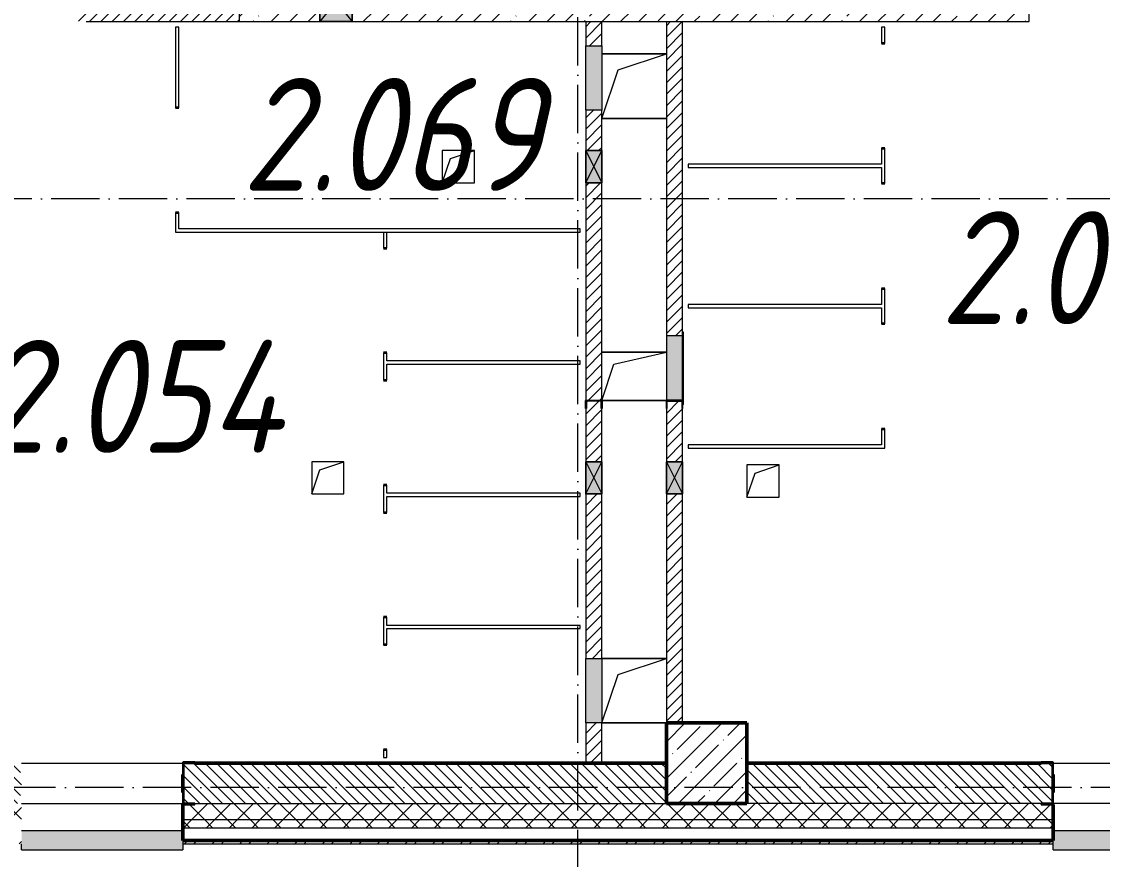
# Model space of a CAD drawing. Header units: millimetres. Extents: x -12989 to 629078, y -109036 to 555275.
# Drawn here: x 522968 to 529673, y 88519 to 93715 of the extents above; entities that cross this region are included whole.
import ezdxf

# ---------------------------------------------------------------- set-up
doc = ezdxf.new("R2010")
doc.units = ezdxf.units.MM
doc.linetypes.add('50_200_ШТРИХ_1Т_ш5_п1_п1_', pattern=[700, 500, -100, 0, -100])
for name, color, linetype, lineweight in [('A-DETL-GENF-OTLN', 7, 'Continuous', 9), ('A-DOOR-OPNG-MCUT', 7, 'Continuous', 35), ('A-FLOR-____-OTLN', 7, 'Continuous', 9), ('A-GENM-____-MCUT', 7, 'Continuous', 25), ('A-GENM-____-OTLN', 7, 'Continuous', 9), ('A-GENM-____-OTLN-1', 7, 'Continuous', 25), ('A-GLAZ-____-OTLN', 7, 'Continuous', 9), ('A-WALL-____-MCUT-1', 7, 'Continuous', 9), ('A-WALL-____-MCUT-2', 7, 'Continuous', 50), ('A-WALL-____-MCUT-3', 7, 'Continuous', 9), ('A-WALL-____-OTLN', 7, 'Continuous', 9), ('A-WALL-____-PATT-1', 7, 'Continuous', 9), ('A-WALL-FNSH-MCUT-1', 7, 'Continuous', 9), ('S-COLS-____-MCUT', 7, 'Continuous', 50), ('S-COLS-____-OTLN', 7, 'Continuous', 9), ('S-GRID-____-OTLN-1', 7, '50_200_ШТРИХ_1Т_ш5_п1_п1_', 9), ('Марки помещений', 7, 'Continuous', 9)]:
    doc.layers.add(name, color=color, linetype=linetype, lineweight=lineweight)
doc.layers.add('A-DOOR-____-OTLN-1', color=7, linetype='Continuous', lineweight=9, true_color=0xffffff)
doc.layers.add('A-GLAZ-____-OTLN-1', color=7, linetype='Continuous', lineweight=9, true_color=0xc0c0c0)
doc.styles.add('ISOCPEUR_I_3', font='isocpeui.ttf', dxfattribs={"width": 0.85, "height": 2.2})
pattern_1 = [(135, (516567.8, 90784.41), (-35.35534, -35.35534), [])]
pattern_2 = [(45, (516567.8, 90784.41), (-70.71068, 70.71068), []), (135, (516567.8, 90784.41), (-70.71068, -70.71068), [])]
pattern_3 = [(45, (516567.8, 90784.41), (-35.35534, 35.35534), [])]

# ---------------------------------------------------------------- blocks, each defined once
blk = doc.blocks.new('BSC_Колонна _Прямоугольная - 500х500-V64-АР1_План отверстий 2 этажа в осях 1-64_А-ГГ')
at = {"layer": 'S-COLS-____-OTLN'}
h = blk.add_hatch(dxfattribs=at)
h.set_pattern_fill('FP_93', color=256, style=0, pattern_type=2)
h.set_pattern_definition([(45, (-10650, 1668.96), (-114.0493, 114.0493), []), (45, (-10535.95, 1668.96), (-114.0493, 114.0493), [201.612, -40.322, 3.353, -36.97])])
h.paths.add_polyline_path([(-250, -250), (250, -250), (250, 250), (-250, 250)], flags=0)
at = {"layer": 'S-COLS-____-MCUT'}
for p, q in [((250, 250), (-250, 250)), ((-250, 250), (-250, -250)), ((250, -250), (250, 250)), ((-250, -250), (250, -250))]:
    blk.add_line(p, q, dxfattribs=at)
blk = doc.blocks.new('DOR_ДУ_распашная__1Ст_Прямоугольная_ШЕР - Вн_650х2100h_Кабинки С_у-17949503-АР1_План отверстий 2 этажа в осях 1-64_А-ГГ')
at = {"layer": 'A-DOOR-OPNG-MCUT'}
for p, q in [((-325, 10), (-325, -10)), ((325, -10), (325, 10))]:
    blk.add_line(p, q, dxfattribs=at)
blk = doc.blocks.new('DOR_ДУ_распашная__1Ст_Прямоугольная_ШЕР - Вн_650х2100h_Кабинки С_у-19996353-АР1_План отверстий 2 этажа в осях 1-64_А-ГГ')
at = {"layer": 'A-DOOR-OPNG-MCUT'}
for p, q in [((-325, 10), (-325, -10)), ((325, -10), (325, 10))]:
    blk.add_line(p, q, dxfattribs=at)
blk = doc.blocks.new('DOR_ДУ_распашная__1Ст_Прямоугольная_ШЕР - Вн_650х2100h_Кабинки С_у-17949507-АР1_План отверстий 2 этажа в осях 1-64_А-ГГ')
at = {"layer": 'A-DOOR-OPNG-MCUT'}
for p, q in [((-325, -10), (-325, 10)), ((325, 10), (325, -10))]:
    blk.add_line(p, q, dxfattribs=at)
blk = doc.blocks.new('Фахверк_СКБ_Уголок - 250_2700-27497298-АР1_План отверстий 2 этажа в осях 1-64_А-ГГ')
at = {"layer": 'A-GENM-____-MCUT'}
for p, q in [((200, 181), (125, 181)), ((125, 181), (125, 106)), ((131, 106), (131, 175)), ((131, 175), (200, 175)), ((200, 175), (200, 181)), ((125, 106), (131, 106)), ((131, -6), (125, -6)), ((125, -6), (125, -81)), ((131, -75), (131, -6)), ((125, -81), (200, -81)), ((200, -75), (131, -75)), ((200, -81), (200, -75))]:
    blk.add_line(p, q, dxfattribs=at)
blk = doc.blocks.new('154_Фахверк_СКБ_Швеллер - Тип_100_3960-28331862-АР1_План отверстий 2 этажа в осях 1-64_А-ГГ')
at = {"layer": 'A-GENM-____-MCUT'}
for p, q in [((175, 50), (125, 50)), ((125, 50), (125, -50)), ((128, 47), (175, 47)), ((128, -47), (128, 47)), ((175, 47), (175, 50)), ((125, -50), (175, -50)), ((175, -47), (128, -47)), ((175, -50), (175, -47))]:
    blk.add_line(p, q, dxfattribs=at)
blk = doc.blocks.new('154_Фахверк_СКБ_Швеллер - Тип_100_3960-28333271-АР1_План отверстий 2 этажа в осях 1-64_А-ГГ')
at = {"layer": 'A-GENM-____-MCUT'}
for p, q in [((125, 50), (175, 50)), ((125, -50), (125, 50)), ((128, 47), (128, -47)), ((175, 47), (128, 47)), ((175, 50), (175, 47)), ((175, -50), (125, -50)), ((128, -47), (175, -47)), ((175, -47), (175, -50))]:
    blk.add_line(p, q, dxfattribs=at)
blk = doc.blocks.new('AR_Отверстие Ниша - Лючок-32405868-АР1_План отверстий 2 этажа в осях 1-64_А-ГГ')
at = {"layer": 'A-GLAZ-____-OTLN'}
blk.add_hatch(color=256, dxfattribs=at).paths.add_polyline_path([(-200, -50), (200, -50), (200, 50), (-200, 50), (-200, -47)], flags=0)
for p, q in [((200, 50), (-200, 50)), ((200, -50), (200, 50)), ((-200, -50), (200, -50))]:
    blk.add_line(p, q, dxfattribs=at)
blk = doc.blocks.new('Л_Общий_Лючок - Лючок-29677405-АР1_План отверстий 2 этажа в осях 1-64_А-ГГ')
at = {"layer": 'A-GLAZ-____-OTLN-1'}
blk.add_hatch(color=256, dxfattribs=at).paths.add_polyline_path([(400, 0), (424, 0), (424, 6), (-24, 6), (-24, 0), (0, 0)], flags=0)
at = {"layer": 'A-GLAZ-____-OTLN'}
for p, q in [((424, 6), (-24, 6)), ((-24, 6), (-24, 0)), ((424, 6), (424, 0))]:
    blk.add_line(p, q, dxfattribs=at)
blk = doc.blocks.new('AR_Отверстие Ниша - Лючок-32405936-АР1_План отверстий 2 этажа в осях 1-64_А-ГГ')
at = {"layer": 'A-GLAZ-____-OTLN'}
blk.add_hatch(color=256, dxfattribs=at).paths.add_polyline_path([(-200, -50), (200, -50), (200, 50), (-200, 50)], flags=0)
for p, q in [((-200, 50), (200, 50)), ((-200, -50), (-200, 50)), ((200, 50), (200, -50)), ((200, -50), (-200, -50))]:
    blk.add_line(p, q, dxfattribs=at)
blk = doc.blocks.new('AR_Отверстие Ниша - Лючок-32405898-АР1_План отверстий 2 этажа в осях 1-64_А-ГГ')
at = {"layer": 'A-GLAZ-____-OTLN'}
blk.add_hatch(color=256, dxfattribs=at).paths.add_polyline_path([(-200, -50), (200, -50), (200, 50), (-200, 50)], flags=0)
for p, q in [((-200, 50), (200, 50)), ((-200, -50), (-200, 50)), ((200, 50), (200, -50)), ((200, -50), (-200, -50))]:
    blk.add_line(p, q, dxfattribs=at)
blk = doc.blocks.new('AR_Отверстие прямоугольное _в стене_ - AR_Отверстие прямоугольное _в стене__ВК-32402728-АР1_План отверстий 2 этажа в осях 1-64_А-ГГ')
at = {"layer": 'A-GLAZ-____-OTLN'}
blk.add_hatch(color=256, dxfattribs=at).paths.add_polyline_path([(-100, -50), (100, -50), (100, 50), (-100, 50)], flags=0)
at = {"layer": 'A-DETL-GENF-OTLN'}
for p, q in [((-100, -50), (-100, 50)), ((-100, 50), (100, 50)), ((100, 50), (-100, -50)), ((-100, 50), (100, -50)), ((100, 50), (-100, 50)), ((-100, 50), (-100, -50)), ((100, 50), (100, -50)), ((100, -50), (100, 50)), ((100, -50), (-100, -50)), ((-100, -50), (100, -50))]:
    blk.add_line(p, q, dxfattribs=at)
blk = doc.blocks.new('AR_Отверстие прямоугольное _в стене_ - AR_Отверстие прямоугольное _в стене__ВК-32402434-АР1_План отверстий 2 этажа в осях 1-64_А-ГГ')
at = {"layer": 'A-GLAZ-____-OTLN'}
blk.add_hatch(color=256, dxfattribs=at).paths.add_polyline_path([(-100, -50), (100, -50), (100, 50), (-100, 50)], flags=0)
at = {"layer": 'A-DETL-GENF-OTLN'}
for p, q in [((-100, -50), (-100, 50)), ((-100, 50), (100, 50)), ((100, 50), (-100, -50)), ((-100, 50), (100, -50)), ((100, 50), (-100, 50)), ((-100, 50), (-100, -50)), ((100, 50), (100, -50)), ((100, -50), (100, 50)), ((100, -50), (-100, -50)), ((-100, -50), (100, -50))]:
    blk.add_line(p, q, dxfattribs=at)
blk = doc.blocks.new('AR_Отверстие прямоугольное _в плите_ - AR_Отверстие прямоугольное _в плите_-30459207-АР1_План отверстий 2 этажа в осях 1-64_А-ГГ')
at = {"layer": 'A-GENM-____-OTLN'}
for p, q in [((100, 100), (-100, 100)), ((-100, 100), (-100, -100)), ((-50, 50), (100, 100)), ((100, -100), (100, 100)), ((-100, -100), (-50, 50)), ((-100, -100), (100, -100))]:
    blk.add_line(p, q, dxfattribs=at)
blk = doc.blocks.new('AR_Отверстие прямоугольное _в плите_ - AR_Отверстие прямоугольное _в плите_-30459211-АР1_План отверстий 2 этажа в осях 1-64_А-ГГ')
at = {"layer": 'A-GENM-____-OTLN'}
for p, q in [((200, 200), (-200, 200)), ((-100, 100), (200, 200)), ((-200, -200), (-100, 100)), ((-200, -200), (200, -200))]:
    blk.add_line(p, q, dxfattribs=at)
blk = doc.blocks.new('AR_Отверстие прямоугольное _в плите_ - AR_Отверстие прямоугольное _в плите_-30459214-АР1_План отверстий 2 этажа в осях 1-64_А-ГГ')
at = {"layer": 'A-GENM-____-OTLN'}
for p, q in [((200, 150), (-200, 150)), ((-125, 75), (200, 150)), ((-200, -150), (-125, 75)), ((-200, -150), (200, -150))]:
    blk.add_line(p, q, dxfattribs=at)
blk = doc.blocks.new('AR_Отверстие прямоугольное _в стене__БезПР - AR_Отверстие прямоугольное _в стене__БезПР-30229691-АР1_План отверстий 2 этажа в осях 1-64_А-ГГ')
at = {"layer": 'A-GLAZ-____-OTLN-1'}
blk.add_hatch(color=256, dxfattribs=at).paths.add_polyline_path([(100, -125), (100, 125), (-100, 125), (-100, -125)], flags=0)
at = {"layer": 'A-DETL-GENF-OTLN'}
for p, q in [((-100, -125), (-100, 125)), ((-100, 125), (100, 125)), ((100, 125), (-100, -125)), ((-100, 125), (100, -125)), ((100, 125), (-100, 125)), ((-100, 125), (-100, -125)), ((100, 125), (100, -125)), ((100, -125), (100, 125)), ((100, -125), (-100, -125)), ((-100, -125), (100, -125))]:
    blk.add_line(p, q, dxfattribs=at)
blk = doc.blocks.new('Отлив_СКБ - Отлив витража_120_НВФ-31885283-АР1_План отверстий 2 этажа в осях 1-64_А-ГГ')
at = {"layer": 'A-GLAZ-____-OTLN-1'}
for points in [[(0, -2), (1000, -2), (1000, 0), (0, 0)], [(0, -120), (1000, -120), (1000, -2), (0, -2), (0, -85.5)]]:
    blk.add_hatch(color=256, dxfattribs=at).paths.add_polyline_path(points, flags=0)
at = {"layer": 'A-GLAZ-____-OTLN'}
for p, q in [((0, 0), (1000, 0)), ((1000, -2), (0, -2)), ((0, -120), (0, -83)), ((0, -120), (1000, -120)), ((1000, -83), (1000, -120))]:
    blk.add_line(p, q, dxfattribs=at)
blk = doc.blocks.new('3эт')
at = {"layer": 'S-GRID-____-OTLN-1', "color": 251, "ltscale": 0.6, "true_color": 0x636466}
for p, q in [((293620.7, -91346.1), (293620.7, -36982.5)), ((387697.2, -85032.4), (279101.9, -85032.4)), ((387845.1, -88682.4), (279101.9, -88682.4))]:
    blk.add_line(p, q, dxfattribs=at)

msp = doc.modelspace()

# ---------------------------------------------------------------- hatches: boundary and pattern name
at = {"layer": 'A-WALL-____-PATT-1'}
h = msp.add_hatch(dxfattribs=at)
h.set_pattern_fill('FP_25', color=256, style=0, pattern_type=2)
h.set_pattern_definition([(45, (516567.8, 90784.41), (-114.0493, 114.0493), []), (45, (516681.85, 90784.41), (-114.0493, 114.0493), [201.612, -40.322, 3.353, -36.97])])
h.paths.add_polyline_path([(529217.7976, 93715.4504), (529217.7976, 93965.4504), (525017.7976, 93965.4504), (525017.7976, 93715.4504), (528926.358, 93715.4504)], flags=0)
h.paths.add_polyline_path([(524817.7976, 93715.4504), (524817.7976, 93965.4504), (524317.7976, 93965.4504), (524317.7976, 93715.4504)], flags=0)
h = msp.add_hatch(dxfattribs=at)
h.set_pattern_fill('FP_5', color=256, style=0, pattern_type=2)
h.set_pattern_definition(pattern_3)
h.paths.add_polyline_path([(524317.7976, 93715.4504), (524317.7976, 93815.4504), (523367.7976, 93815.4504), (523367.7976, 93812.4504), (523320.7976, 93812.4504), (523320.7976, 93718.4504), (523367.7976, 93718.4504), (523367.7976, 93715.4504), (523623.9652, 93715.4504)], flags=0)
h = msp.add_hatch(dxfattribs=at)
h.set_pattern_fill('FP_5', color=256, style=0, pattern_type=2)
h.set_pattern_definition(pattern_3)
h.paths.add_polyline_path([(526567.7976, 89115.4504), (526567.7976, 89365.4504), (526467.7976, 89365.4504), (526467.7976, 89115.4504)], flags=0)
h.paths.add_polyline_path([(526467.7976, 89765.4504), (526567.7976, 89765.4504), (526567.7976, 90785.4504), (526467.7976, 90785.4504), (526467.7976, 89800.329)], flags=0)
h.paths.add_polyline_path([(526467.7976, 90985.4504), (526567.7976, 90985.4504), (526567.7976, 91315.4504), (526564.7976, 91315.4504), (526564.7976, 91362.4504), (526470.7976, 91362.4504), (526470.7976, 91315.4504), (526467.7976, 91315.4504)], flags=0)
h.paths.add_polyline_path([(526564.7976, 91365.4504), (526567.7976, 91365.4504), (526567.7976, 92715.4504), (526467.7976, 92715.4504), (526467.7976, 91365.4504), (526470.9891, 91365.4504)], flags=0)
h.paths.add_polyline_path([(526567.7976, 92915.4504), (526567.7976, 93165.4504), (526467.7976, 93165.4504), (526467.7976, 92915.4504)], flags=0)
h.paths.add_polyline_path([(526467.7976, 93565.4504), (526567.7976, 93565.4504), (526567.7976, 93715.4504), (526467.7976, 93715.4504)], flags=0)
h = msp.add_hatch(dxfattribs=at)
h.set_pattern_fill('FP_5', color=256, style=0, pattern_type=2)
h.set_pattern_definition(pattern_3)
h.paths.add_polyline_path([(526967.7976, 89365.4504), (527067.7976, 89365.4504), (527067.7976, 90785.4504), (526967.7976, 90785.4504), (526967.7976, 89800.329)], flags=0)
h.paths.add_polyline_path([(527067.7976, 90985.4504), (527067.7976, 91315.4504), (527064.7976, 91315.4504), (527064.7976, 91362.4504), (526970.7976, 91362.4504), (526970.7976, 91315.4504), (526967.7976, 91315.4504), (526967.7976, 90985.4504), (527064.7976, 90985.4504)], flags=0)
h.paths.add_polyline_path([(527067.7976, 91765.4504), (527067.7976, 93715.4504), (526967.7976, 93715.4504), (526967.7976, 91765.4504)], flags=0)
h = msp.add_hatch(dxfattribs=at)
h.set_pattern_fill('FP_6', color=256, style=0, pattern_type=2)
h.set_pattern_definition(pattern_1)
h.paths.add_polyline_path([(526967.7976, 88865.4504), (526967.7976, 89115.4504), (523973.7976, 89115.4504), (523973.7976, 89046.4504), (523967.7976, 89046.4504), (523967.7976, 88934.4504), (523973.7976, 88934.4504), (523973.7976, 88865.4504), (525391.4295, 88865.4504)], flags=0)
h.paths.add_polyline_path([(522892.7976, 88865.4504), (522961.7976, 88865.4504), (522961.7976, 88934.4504), (522967.7976, 88934.4504), (522967.7976, 89046.4504), (522961.7976, 89046.4504), (522961.7976, 89115.4504), (522367.7976, 89115.4504), (522367.7976, 88865.4504)], flags=0)
h = msp.add_hatch(dxfattribs=at)
h.set_pattern_fill('FP_6', color=256, style=0, pattern_type=2)
h.set_pattern_definition(pattern_1)
h.paths.add_polyline_path([(529292.7976, 88865.4504), (529361.7976, 88866.2399), (529361.7976, 88934.4504), (529367.7976, 88934.4504), (529367.7976, 89046.4504), (529361.7976, 89046.4504), (529361.7976, 89115.4504), (527467.7976, 89115.4504), (527467.7976, 88865.4504), (528926.358, 88865.4504)], flags=0)
h.paths.add_polyline_path([(530442.7976, 88865.4504), (530967.7976, 88865.4504), (530967.7976, 89115.4504), (530373.7976, 89115.4504), (530373.7976, 89046.4504), (530367.7976, 89046.4504), (530367.7976, 88934.4504), (530373.7976, 88934.4504), (530373.7976, 88865.4504)], flags=0)
h = msp.add_hatch(dxfattribs=at)
h.set_pattern_fill('FP_1', color=256, style=0, pattern_type=2)
h.set_pattern_definition(pattern_2)
h.paths.add_polyline_path([(617817.7976, 88765.4504), (617817.7976, 88865.4504), (608792.7976, 88865.4504), (608792.7976, 88859.4504), (608717.7976, 88859.4504), (608717.7976, 88765.4504), (617317.7976, 88765.4504)], flags=0)
h.paths.add_polyline_path([(606917.7976, 88765.4504), (606917.7976, 88859.4504), (606842.7976, 88859.4504), (606842.7976, 88865.4504), (598967.7976, 88865.4504), (598967.7976, 88765.4504), (606694.7867, 88765.4504)], flags=0)
h.paths.add_polyline_path([(597467.7976, 88765.4504), (597967.7976, 88765.4504), (597967.7976, 88865.4504), (596842.7976, 88865.4504), (596842.7976, 88859.4504), (596767.7976, 88859.4504), (596767.7976, 88765.4504), (596842.7976, 88765.4504)], flags=0)
h.paths.add_polyline_path([(587567.7976, 88765.4504), (588967.7976, 88765.4504), (588967.7976, 88865.4504), (587642.7976, 88865.4504), (587642.7976, 88859.4504), (587567.7976, 88859.4504)], flags=0)
h.paths.add_polyline_path([(585417.7976, 88765.4504), (585767.7976, 88765.4504), (585767.7976, 88859.4504), (585692.7976, 88859.4504), (585692.7976, 88865.4504), (584642.7976, 88865.4504), (584642.7976, 88859.4504), (584567.7976, 88859.4504), (584567.7976, 88765.4504), (584917.7976, 88765.4504)], flags=0)
h.paths.add_polyline_path([(582767.4945, 88765.4504), (582767.4945, 88859.4504), (582692.7976, 88859.4504), (582692.7976, 88865.4504), (581642.7976, 88865.4504), (581642.7976, 88859.4504), (581567.7976, 88859.4504), (581567.7976, 88765.4504), (581950.2867, 88765.4504)], flags=0)
h.paths.add_polyline_path([(579767.7976, 88765.4504), (579767.7976, 88859.4504), (579692.7976, 88859.4504), (579692.7976, 88865.4504), (578642.7976, 88865.4504), (578642.7976, 88859.4504), (578567.7976, 88859.4504), (578567.7976, 88765.4504), (579299.0902, 88765.4504)], flags=0)
h.paths.add_polyline_path([(575917.7976, 88765.4504), (576767.7976, 88765.4504), (576767.7976, 88859.4504), (576692.7976, 88859.4504), (576692.7976, 88865.4504), (575642.7976, 88865.4504), (575642.7976, 88859.4504), (575567.7976, 88859.4504), (575567.7872, 88765.4504), (575764.1617, 88765.4504)], flags=0)
h.paths.add_polyline_path([(570461.7688, 88765.4504), (570767.7872, 88765.4504), (570767.7872, 88859.4504), (570692.7976, 88859.4504), (570692.7976, 88865.4504), (569642.7976, 88865.4504), (569642.7976, 88859.4504), (569567.7976, 88859.4504), (569567.7924, 88765.4504), (570417.7976, 88765.4504)], flags=0)
h.paths.add_polyline_path([(566567.7976, 88765.4504), (567767.7924, 88765.4504), (567767.7924, 88859.4504), (567692.7976, 88859.4504), (567692.7976, 88865.4504), (566642.7976, 88865.4504), (566642.7976, 88859.4504), (566567.7976, 88859.4504)], flags=0)
h.paths.add_polyline_path([(564275.6438, 88765.4504), (564767.7976, 88765.4504), (564767.7976, 88859.4504), (564692.7976, 88859.4504), (564692.7976, 88865.4504), (563642.7976, 88865.4504), (563642.7976, 88859.4504), (563567.7976, 88859.4504), (563567.7976, 88765.4504), (563642.7976, 88765.4504)], flags=0)
h.paths.add_polyline_path([(561624.4474, 88765.4504), (561767.7976, 88765.4504), (561767.7976, 88859.4504), (561692.7976, 88859.4504), (561692.7976, 88865.4504), (560642.7976, 88865.4504), (560642.7976, 88859.4504), (560567.7976, 88859.4504), (560567.7976, 88765.4504), (561417.7976, 88765.4504)], flags=0)
h.paths.add_polyline_path([(558767.7976, 88765.4504), (558767.7976, 88859.4504), (558692.7976, 88859.4504), (558692.7976, 88865.4504), (557642.7976, 88865.4504), (557642.7976, 88859.4504), (557567.7976, 88859.4504), (557567.7976, 88765.4504), (558692.7976, 88765.4504)], flags=0)
h.paths.add_polyline_path([(555767.7976, 88765.4504), (555767.7976, 88859.4504), (555692.7976, 88860.0933), (555692.7976, 88865.4504), (554367.7976, 88865.4504), (554367.7976, 88765.4504), (555761.7976, 88765.4504)], flags=0)
h.paths.add_polyline_path([(551367.7976, 88765.4504), (552567.7976, 88765.4504), (552567.7976, 88859.4504), (552492.7976, 88859.4504), (552492.7976, 88865.4504), (551367.7976, 88865.4504)], flags=0)
h.paths.add_polyline_path([(549561.7976, 88765.4504), (549567.7976, 88765.4504), (549567.7976, 88859.4504), (549492.7976, 88859.4504), (549492.7976, 88865.4504), (548442.7976, 88865.4504), (548442.7976, 88859.4504), (548367.7976, 88859.4504), (548368.4652, 88765.4504), (549492.7976, 88765.4504)], flags=0)
h.paths.add_polyline_path([(546492.7976, 88765.4504), (546567.7976, 88765.4504), (546567.7976, 88859.4504), (546492.7976, 88859.4504), (546492.7976, 88865.4504), (545367.7976, 88865.4504), (545367.7976, 88765.4504), (545867.7976, 88765.4504)], flags=0)
h.paths.add_polyline_path([(542867.7976, 88765.4504), (543567.7976, 88765.4504), (543567.7976, 88859.4504), (543492.7976, 88859.4504), (543492.7976, 88865.4504), (542367.7976, 88865.4504), (542367.7976, 88765.4504)], flags=0)
h.paths.add_polyline_path([(540567.7976, 88765.4504), (540567.7976, 88859.4504), (540492.7976, 88859.4504), (540492.7976, 88865.4504), (539442.7976, 88865.4504), (539442.7976, 88859.4504), (539367.7976, 88859.4504), (539367.7976, 88765.4504), (539531.1438, 88765.4504)], flags=0)
h.paths.add_polyline_path([(537492.7976, 88765.4504), (537567.7976, 88765.4504), (537567.7976, 88859.4504), (537492.7976, 88859.4504), (537492.7976, 88865.4504), (536367.7976, 88865.4504), (536367.7976, 88765.4504), (536879.9473, 88765.4504)], flags=0)
h.paths.add_polyline_path([(533367.7976, 88765.4504), (534567.7976, 88765.4504), (534567.7976, 88859.4504), (534492.7976, 88859.4504), (534492.7976, 88865.4504), (533367.7976, 88865.4504)], flags=0)
h.paths.add_polyline_path([(531567.7976, 88765.4504), (531567.7976, 88859.4504), (531492.7976, 88859.4504), (531492.7976, 88865.4504), (530442.7976, 88865.4504), (530442.7976, 88859.4504), (530367.7976, 88859.4504), (530367.7976, 88765.4504), (531467.7976, 88765.4504)], flags=0)
h.paths.add_polyline_path([(529367.7976, 88765.4504), (529367.7976, 88859.4504), (529292.7976, 88859.4504), (529292.7976, 88865.4504), (524042.7976, 88865.4504), (524042.7976, 88859.4504), (523967.7976, 88859.4504), (523967.7976, 88765.4504), (528926.358, 88765.4504)], flags=0)
h.paths.add_polyline_path([(521867.7976, 88765.4504), (522967.7976, 88765.4504), (522967.7976, 88859.4504), (522892.7976, 88859.4504), (522892.7976, 88865.4504), (514117.7976, 88865.4504), (514117.7976, 88765.4504), (521856.5009, 88765.4504)], flags=0)
h = msp.add_hatch(dxfattribs=at)
h.set_pattern_fill('FP_1', color=256, style=0, pattern_type=2)
h.set_pattern_definition(pattern_2)
h.paths.add_polyline_path([(617817.7976, 88715.4504), (617917.7976, 88715.4504), (617917.7976, 88765.4504), (608717.7976, 88765.4504), (608717.7976, 88715.4504), (617299.5724, 88715.4504)], flags=0)
h.paths.add_polyline_path([(605811.0546, 88715.4504), (606917.7976, 88715.4504), (606917.7976, 88765.4504), (598967.7976, 88765.4504), (598967.7976, 88715.4504), (604927.3224, 88715.4504)], flags=0)
h.paths.add_polyline_path([(596767.7976, 88715.4504), (597967.7976, 88715.4504), (597967.7976, 88765.4504), (596767.7976, 88765.4504)], flags=0)
h.paths.add_polyline_path([(588967.7976, 88715.4504), (588967.7976, 88765.4504), (587567.7976, 88765.4504), (587567.7976, 88715.4504), (588136.4117, 88715.4504)], flags=0)
h.paths.add_polyline_path([(585767.7976, 88715.4504), (585767.7976, 88765.4504), (584567.7976, 88765.4504), (584567.7976, 88715.4504), (585485.2152, 88715.4504)], flags=0)
h.paths.add_polyline_path([(581950.2867, 88715.4504), (582767.4945, 88715.4504), (582767.4945, 88765.4504), (581567.7976, 88765.4504), (581567.7976, 88715.4504)], flags=0)
h.paths.add_polyline_path([(579767.7976, 88715.4504), (579767.7976, 88765.4504), (578567.7976, 88765.4504), (578567.7976, 88715.4504), (579299.0902, 88715.4504)], flags=0)
h.paths.add_polyline_path([(576647.8938, 88715.4504), (576767.7976, 88715.4504), (576767.7976, 88765.4504), (575567.7872, 88765.4504), (575567.7872, 88715.4504), (575764.1617, 88715.4504)], flags=0)
h.paths.add_polyline_path([(570767.7872, 88715.4504), (570767.7872, 88765.4504), (569567.7924, 88765.4504), (569567.7924, 88715.4504), (570461.7688, 88715.4504)], flags=0)
h.paths.add_polyline_path([(567767.7924, 88715.4504), (567767.7924, 88765.4504), (566567.7976, 88765.4504), (566567.7976, 88715.4504), (566926.8402, 88715.4504)], flags=0)
h.paths.add_polyline_path([(563567.7976, 88715.4504), (564767.7976, 88715.4504), (564767.7976, 88765.4504), (563567.7976, 88765.4504)], flags=0)
h.paths.add_polyline_path([(561624.4474, 88715.4504), (561767.7976, 88715.4504), (561767.7976, 88765.4504), (560567.7976, 88765.4504), (560567.7976, 88715.4504), (560740.7152, 88715.4504)], flags=0)
h.paths.add_polyline_path([(558767.7976, 88715.4504), (558767.7976, 88765.4504), (557567.7976, 88765.4504), (557567.7976, 88715.4504), (558089.5188, 88715.4504)], flags=0)
h.paths.add_polyline_path([(555438.3224, 88715.4504), (555767.7976, 88715.4504), (555767.7976, 88765.4504), (554367.7976, 88765.4504), (554367.7976, 88715.4504), (554554.5902, 88715.4504)], flags=0)
h.paths.add_polyline_path([(552567.7976, 88715.4504), (552567.7976, 88765.4504), (551367.7976, 88765.4504), (551367.7976, 88715.4504), (551903.3938, 88715.4504)], flags=0)
h.paths.add_polyline_path([(549567.7976, 88715.4504), (549567.7976, 88765.4504), (548367.7976, 88765.4504), (548368.4652, 88715.4504)], flags=0)
h.paths.add_polyline_path([(546567.7976, 88715.4504), (546567.7976, 88765.4504), (545367.7976, 88765.4504), (545367.7976, 88715.4504)], flags=0)
h.paths.add_polyline_path([(542367.7976, 88715.4504), (543567.7976, 88715.4504), (543567.7976, 88765.4504), (542367.7976, 88765.4504)], flags=0)
h.paths.add_polyline_path([(540567.7976, 88715.4504), (540567.7976, 88765.4504), (539367.7976, 88765.4504), (539367.7976, 88715.4504), (539531.1438, 88715.4504)], flags=0)
h.paths.add_polyline_path([(537567.7976, 88715.4504), (537567.7976, 88765.4504), (536367.7976, 88765.4504), (536367.7976, 88715.4504), (536879.9473, 88715.4504)], flags=0)
h.paths.add_polyline_path([(534567.7976, 88715.4504), (534567.7976, 88765.4504), (533367.7976, 88765.4504), (533367.7976, 88715.4504), (534228.7509, 88715.4504)], flags=0)
h.paths.add_polyline_path([(531567.7976, 88715.4504), (531567.7976, 88765.4504), (530367.7976, 88765.4504), (530367.7976, 88715.4504), (530693.8223, 88715.4504)], flags=0)
h.paths.add_polyline_path([(529367.7976, 88715.4504), (529367.7976, 88765.4504), (523967.7976, 88765.4504), (523967.7976, 88715.4504), (528926.358, 88715.4504)], flags=0)
h.paths.add_polyline_path([(522967.7976, 88715.4504), (522967.7976, 88765.4504), (514017.7976, 88765.4504), (514017.7976, 88715.4504), (521856.5009, 88715.4504)], flags=0)
h = msp.add_hatch(dxfattribs=at)
h.set_pattern_fill('FP_3', color=256, style=0, pattern_type=2)
h.set_pattern_definition([(45, (516567.8, 90784.41), (-85.5366, 85.5366), []), (45, (516624.82, 90784.41), (-85.5366, 85.5366), [])])
h.paths.add_polyline_path([(554368.7976, 88615.4504), (554882.7976, 88615.4504), (554882.7976, 88635.4504), (554368.7976, 88635.4504)], flags=0)
h.paths.add_polyline_path([(551903.3938, 88615.4504), (552567.7976, 88615.4504), (552567.7976, 88635.4504), (551367.7976, 88635.4504), (551367.7976, 88615.4504)], flags=0)
h.paths.add_polyline_path([(549567.7976, 88615.4504), (549567.7976, 88635.4504), (548368.7976, 88635.4504), (548368.7976, 88615.4504)], flags=0)
h.paths.add_polyline_path([(546567.7976, 88615.4504), (546567.7976, 88635.4504), (545367.7976, 88635.4504), (545367.7976, 88615.4504)], flags=0)
h.paths.add_polyline_path([(543066.0723, 88615.4504), (543567.7976, 88615.4504), (543567.7976, 88635.4504), (542368.7976, 88635.4504), (542368.7976, 88615.4504)], flags=0)
h.paths.add_polyline_path([(540567.7976, 88615.4504), (540567.7976, 88635.4504), (539367.7976, 88635.4504), (539367.7976, 88615.4504), (539531.1438, 88615.4504)], flags=0)
h.paths.add_polyline_path([(536879.9473, 88615.4504), (537567.7976, 88615.4504), (537567.7976, 88635.4504), (536367.7976, 88635.4504), (536367.7976, 88615.4504)], flags=0)
h.paths.add_polyline_path([(534228.7509, 88615.4504), (534567.7976, 88615.4504), (534567.7976, 88635.4504), (533367.7976, 88635.4504), (533367.7976, 88615.4504)], flags=0)
h.paths.add_polyline_path([(530693.8223, 88615.4504), (531567.7976, 88615.4504), (531567.7976, 88635.4504), (530367.7976, 88635.4504), (530367.7976, 88615.4504)], flags=0)
h.paths.add_polyline_path([(528926.358, 88615.4504), (529367.7976, 88615.4504), (529367.7976, 88635.4504), (523967.7976, 88635.4504), (523967.7976, 88615.4504), (527158.8938, 88615.4504)], flags=0)
h.paths.add_polyline_path([(521856.5009, 88615.4504), (522967.7976, 88615.4504), (522967.7976, 88635.4504), (513887.7976, 88635.4504), (513887.7976, 88615.4504), (520089.0366, 88615.4504)], flags=0)

# ---------------------------------------------------------------- linework, layer by layer
at = {"layer": 'A-FLOR-____-OTLN'}
for p, q in [((526567.7976, 93515.4504), (526967.7976, 93515.4504)), ((526967.7976, 93115.4504), (526567.7976, 93115.4504)), ((526567.7976, 91665.4504), (526967.7976, 91665.4504)), ((526967.7976, 91365.4504), (526567.7976, 91365.4504)), ((526567.7976, 89765.4504), (526967.7976, 89765.4504)), ((526967.7976, 89365.4504), (526567.7976, 89365.4504))]:
    msp.add_line(p, q, dxfattribs=at)
at = {"layer": 'A-WALL-____-MCUT-1'}
for p, q in [((524317.7976, 93965.4504), (524317.7976, 93715.4504)), ((529217.7976, 93715.4504), (529217.7976, 93965.4504)), ((524317.7976, 93715.4504), (524817.7976, 93715.4504)), ((525017.7976, 93715.4504), (529217.7976, 93715.4504))]:
    msp.add_line(p, q, dxfattribs=at)
at = {"layer": 'A-WALL-____-MCUT-2'}
for p, q in [((526967.7976, 89115.4504), (524042.7976, 89115.4504)), ((529292.7976, 89115.4504), (527467.7976, 89115.4504)), ((523967.7976, 89046.4504), (523967.7976, 88934.4504)), ((529367.7976, 88934.4504), (529367.7976, 89046.4504)), ((523967.7976, 88859.4504), (523967.7976, 88635.4504)), ((529367.7976, 88635.4504), (529367.7976, 88859.4504)), ((523967.7976, 88635.4504), (529367.7976, 88635.4504))]:
    msp.add_line(p, q, dxfattribs=at)
at = {"layer": 'A-WALL-____-MCUT-3'}
for p, q in [((524042.7976, 88865.4504), (526967.7976, 88865.4504)), ((529292.7976, 88865.4504), (527467.7976, 88865.4504)), ((523967.7976, 88765.4504), (529367.7976, 88765.4504)), ((523967.7976, 88715.4504), (529367.7976, 88715.4504))]:
    msp.add_line(p, q, dxfattribs=at)
at = {"layer": 'A-WALL-____-OTLN'}
for p, q in [((522967.7976, 89115.4504), (523967.7976, 89115.4504)), ((529367.7976, 89115.4504), (530367.7976, 89115.4504)), ((522967.7976, 88865.4504), (523967.7976, 88865.4504)), ((530367.7976, 88865.4504), (529367.7976, 88865.4504))]:
    msp.add_line(p, q, dxfattribs=at)
at = {"layer": 'A-WALL-FNSH-MCUT-1'}
for p, q in [((523367.7976, 93715.4504), (524317.7976, 93715.4504)), ((523942.7976, 93680.4504), (523922.7976, 93680.4504)), ((523922.7976, 93680.4504), (523922.7976, 93180.4504)), ((523942.7976, 93180.4504), (523942.7976, 93680.4504)), ((526467.7976, 93715.4504), (526467.7976, 93565.4504)), ((526567.7976, 93565.4504), (526567.7976, 93715.4504)), ((526967.7976, 93715.4504), (526967.7976, 91765.4504)), ((527067.7976, 91765.4504), (527067.7976, 93715.4504)), ((528322.7976, 93680.4504), (528302.7976, 93680.4504)), ((528302.7976, 93680.4504), (528302.7976, 93580.4504)), ((528322.7976, 93580.4504), (528322.7976, 93680.4504)), ((526467.7976, 93165.4504), (526467.7976, 92915.4504)), ((526567.7976, 92915.4504), (526567.7976, 93165.4504)), ((528302.7976, 92930.4504), (528302.7976, 92830.4504)), ((528322.7976, 92710.4504), (528322.7976, 92930.4504)), ((528302.7976, 92830.4504), (527102.7976, 92830.4504)), ((527102.7976, 92830.4504), (527102.7976, 92810.4504)), ((527102.7976, 92810.4504), (528302.7976, 92810.4504)), ((528302.7976, 92810.4504), (528302.7976, 92710.4504)), ((526467.7976, 92715.4504), (526467.7976, 91365.4504)), ((526567.7976, 91365.4504), (526567.7976, 92715.4504)), ((523922.7976, 92530.4504), (523922.7976, 92410.4504)), ((523942.7976, 92430.4504), (523942.7976, 92530.4504)), ((523922.7976, 92410.4504), (526432.7976, 92410.4504)), ((526432.7976, 92430.4504), (523942.7976, 92430.4504)), ((525212.7976, 92410.4504), (525212.7976, 92310.4504)), ((525232.7976, 92310.4504), (525232.7976, 92410.4504)), ((526432.7976, 92410.4504), (526432.7976, 92430.4504)), ((528302.7976, 92060.4504), (528302.7976, 91960.4504)), ((528322.7976, 91840.4504), (528322.7976, 92060.4504)), ((528302.7976, 91960.4504), (527102.7976, 91960.4504)), ((527102.7976, 91960.4504), (527102.7976, 91940.4504)), ((527102.7976, 91940.4504), (528302.7976, 91940.4504)), ((528302.7976, 91940.4504), (528302.7976, 91840.4504)), ((525212.7976, 91660.4504), (525212.7976, 91490.4504)), ((525232.7976, 91610.4504), (525232.7976, 91660.4504)), ((526432.7976, 91610.4504), (525232.7976, 91610.4504)), ((525232.7976, 91490.4504), (525232.7976, 91590.4504)), ((525232.7976, 91590.4504), (526432.7976, 91590.4504)), ((526432.7976, 91590.4504), (526432.7976, 91610.4504)), ((526467.7976, 91315.4504), (526467.7976, 90985.4504)), ((526567.7976, 90985.4504), (526567.7976, 91315.4504)), ((526967.7976, 91315.4504), (526967.7976, 90985.4504)), ((527067.7976, 90985.4504), (527067.7976, 91315.4504)), ((528302.7976, 91190.4504), (528302.7976, 91090.4504)), ((528322.7976, 91070.4504), (528322.7976, 91190.4504)), ((528302.7976, 91090.4504), (527102.7976, 91090.4504)), ((527102.7976, 91090.4504), (527102.7976, 91070.4504)), ((527102.7976, 91070.4504), (528322.7976, 91070.4504)), ((525212.7976, 90840.4504), (525212.7976, 90670.4504)), ((525232.7976, 90790.4504), (525232.7976, 90840.4504)), ((526432.7976, 90790.4504), (525232.7976, 90790.4504)), ((526432.7976, 90770.4504), (526432.7976, 90790.4504)), ((525232.7976, 90670.4504), (525232.7976, 90770.4504)), ((525232.7976, 90770.4504), (526432.7976, 90770.4504)), ((526467.7976, 90785.4504), (526467.7976, 89765.4504)), ((526567.7976, 89765.4504), (526567.7976, 90785.4504)), ((526967.7976, 90785.4504), (526967.7976, 89365.4504)), ((527067.7976, 89365.4504), (527067.7976, 90785.4504)), ((525212.7976, 90020.4504), (525212.7976, 89850.4504)), ((525232.7976, 89970.4504), (525232.7976, 90020.4504)), ((526432.7976, 89970.4504), (525232.7976, 89970.4504)), ((525232.7976, 89850.4504), (525232.7976, 89950.4504)), ((525232.7976, 89950.4504), (526432.7976, 89950.4504)), ((526432.7976, 89950.4504), (526432.7976, 89970.4504)), ((526467.7976, 89365.4504), (526467.7976, 89115.4504)), ((526567.7976, 89115.4504), (526567.7976, 89365.4504)), ((525212.7976, 89200.4504), (525212.7976, 89150.4504)), ((525232.7976, 89150.4504), (525232.7976, 89200.4504)), ((525212.7976, 89150.4504), (525232.7976, 89150.4504)), ((526467.7976, 89115.4504), (526567.7976, 89115.4504)), ((523967.7976, 88635.4504), (523967.7976, 88615.4504)), ((523967.7976, 88615.4504), (529367.7976, 88615.4504)), ((529367.7976, 88615.4504), (529367.7976, 88635.4504))]:
    msp.add_line(p, q, dxfattribs=at)

# ---------------------------------------------------------------- block references
msp.add_blockref('3эт', (232797.0902, 177647.8646))
at = {"layer": 'A-DOOR-____-OTLN-1'}
for name, p, rotation in [('DOR_ДУ_распашная__1Ст_Прямоугольная_ШЕР - Вн_650х2100h_Кабинки С_у-17949503-АР1_План отверстий 2 этажа в осях 1-64_А-ГГ', (528312.7976, 93255.4504), 269.9999999999989), ('DOR_ДУ_распашная__1Ст_Прямоугольная_ШЕР - Вн_650х2100h_Кабинки С_у-19996353-АР1_План отверстий 2 этажа в осях 1-64_А-ГГ', (523932.7976, 92855.4504), 90), ('DOR_ДУ_распашная__1Ст_Прямоугольная_ШЕР - Вн_650х2100h_Кабинки С_у-17949503-АР1_План отверстий 2 этажа в осях 1-64_А-ГГ', (528312.7976, 92385.4504), 269.9999999999989), ('DOR_ДУ_распашная__1Ст_Прямоугольная_ШЕР - Вн_650х2100h_Кабинки С_у-17949507-АР1_План отверстий 2 этажа в осях 1-64_А-ГГ', (525222.7976, 91985.4504), 270.0000000000007), ('DOR_ДУ_распашная__1Ст_Прямоугольная_ШЕР - Вн_650х2100h_Кабинки С_у-17949503-АР1_План отверстий 2 этажа в осях 1-64_А-ГГ', (528312.7976, 91515.4504), 269.9999999999989), ('DOR_ДУ_распашная__1Ст_Прямоугольная_ШЕР - Вн_650х2100h_Кабинки С_у-17949507-АР1_План отверстий 2 этажа в осях 1-64_А-ГГ', (525222.7976, 91165.4504), 270.0000000000007), ('DOR_ДУ_распашная__1Ст_Прямоугольная_ШЕР - Вн_650х2100h_Кабинки С_у-17949507-АР1_План отверстий 2 этажа в осях 1-64_А-ГГ', (525222.7976, 90345.4504), 270.0000000000007), ('DOR_ДУ_распашная__1Ст_Прямоугольная_ШЕР - Вн_650х2100h_Кабинки С_у-19996353-АР1_План отверстий 2 этажа в осях 1-64_А-ГГ', (525222.7976, 89525.4504), 90.00000000000065)]:
    msp.add_blockref(name, p, dxfattribs=dict(at, rotation=rotation))
at = {"layer": 'A-GENM-____-OTLN'}
for name, p in [('AR_Отверстие прямоугольное _в плите_ - AR_Отверстие прямоугольное _в плите_-30459211-АР1_План отверстий 2 этажа в осях 1-64_А-ГГ', (526767.7976, 93315.4504)), ('AR_Отверстие прямоугольное _в плите_ - AR_Отверстие прямоугольное _в плите_-30459207-АР1_План отверстий 2 этажа в осях 1-64_А-ГГ', (525677.7976, 92815.4504)), ('AR_Отверстие прямоугольное _в плите_ - AR_Отверстие прямоугольное _в плите_-30459214-АР1_План отверстий 2 этажа в осях 1-64_А-ГГ', (526767.7976, 91515.4504)), ('AR_Отверстие прямоугольное _в плите_ - AR_Отверстие прямоугольное _в плите_-30459207-АР1_План отверстий 2 этажа в осях 1-64_А-ГГ', (524867.7976, 90885.4504)), ('AR_Отверстие прямоугольное _в плите_ - AR_Отверстие прямоугольное _в плите_-30459207-АР1_План отверстий 2 этажа в осях 1-64_А-ГГ', (527567.7976, 90865.4504)), ('AR_Отверстие прямоугольное _в плите_ - AR_Отверстие прямоугольное _в плите_-30459211-АР1_План отверстий 2 этажа в осях 1-64_А-ГГ', (526767.7976, 89565.4504))]:
    msp.add_blockref(name, p, dxfattribs=at)
at = {"layer": 'A-GENM-____-OTLN-1'}
for name, p, rotation in [('154_Фахверк_СКБ_Швеллер - Тип_100_3960-28333271-АР1_План отверстий 2 этажа в осях 1-64_А-ГГ', (526517.7976, 91490.4504), 269.9999999999997), ('154_Фахверк_СКБ_Швеллер - Тип_100_3960-28331862-АР1_План отверстий 2 этажа в осях 1-64_А-ГГ', (527017.7976, 91490.4504), 269.9999999999997), ('Фахверк_СКБ_Уголок - 250_2700-27497298-АР1_План отверстий 2 этажа в осях 1-64_А-ГГ', (529492.7976, 89040.4504), 180)]:
    msp.add_blockref(name, p, dxfattribs=dict(at, rotation=rotation))
msp.add_blockref('Фахверк_СКБ_Уголок - 250_2700-27497298-АР1_План отверстий 2 этажа в осях 1-64_А-ГГ', (523842.7976, 88940.4504), dxfattribs=at)
at = {"layer": 'A-GLAZ-____-OTLN'}
for name, p in [('AR_Отверстие прямоугольное _в стене__БезПР - AR_Отверстие прямоугольное _в стене__БезПР-30229691-АР1_План отверстий 2 этажа в осях 1-64_А-ГГ', (524917.7976, 93840.4504)), ('Отлив_СКБ - Отлив витража_120_НВФ-31885283-АР1_План отверстий 2 этажа в осях 1-64_А-ГГ', (522967.7976, 88698.4504)), ('Отлив_СКБ - Отлив витража_120_НВФ-31885283-АР1_План отверстий 2 этажа в осях 1-64_А-ГГ', (529367.7976, 88698.4504))]:
    msp.add_blockref(name, p, dxfattribs=at)
for name, p, rotation in [('AR_Отверстие Ниша - Лючок-32405898-АР1_План отверстий 2 этажа в осях 1-64_А-ГГ', (526517.7976, 93365.4504), 89.9999999999997), ('AR_Отверстие прямоугольное _в стене_ - AR_Отверстие прямоугольное _в стене__ВК-32402434-АР1_План отверстий 2 этажа в осях 1-64_А-ГГ', (526517.7976, 92815.4504), 89.9999999999997), ('AR_Отверстие Ниша - Лючок-32405868-АР1_План отверстий 2 этажа в осях 1-64_А-ГГ', (527017.7976, 91565.4504), 89.9999999999997), ('Л_Общий_Лючок - Лючок-29677405-АР1_План отверстий 2 этажа в осях 1-64_А-ГГ', (527067.7976, 91765.4504), 269.9999999999996), ('AR_Отверстие прямоугольное _в стене_ - AR_Отверстие прямоугольное _в стене__ВК-32402434-АР1_План отверстий 2 этажа в осях 1-64_А-ГГ', (526517.7976, 90885.4504), 89.9999999999997), ('AR_Отверстие прямоугольное _в стене_ - AR_Отверстие прямоугольное _в стене__ВК-32402728-АР1_План отверстий 2 этажа в осях 1-64_А-ГГ', (527017.7976, 90885.4504), 89.9999999999997), ('AR_Отверстие Ниша - Лючок-32405936-АР1_План отверстий 2 этажа в осях 1-64_А-ГГ', (526517.7976, 89565.4504), 89.9999999999997)]:
    msp.add_blockref(name, p, dxfattribs=dict(at, rotation=rotation))
at = {"layer": 'S-COLS-____-OTLN'}
msp.add_blockref('BSC_Колонна _Прямоугольная - 500х500-V64-АР1_План отверстий 2 этажа в осях 1-64_А-ГГ', (527217.7976, 89115.4504), dxfattribs=at)

# ---------------------------------------------------------------- texts
at = {"layer": 'Марки помещений', "char_height": 700, "attachment_point": 1, "style": 'ISOCPEUR_I_3'}
for s, insert, width in [('2.069', (524334.7948, 93365.8612), 785.65375), ('2.051', (528666.5738, 92539.0163), 737.5525), ('2.054', (522711.6368, 91740.735), 817.72125)]:
    msp.add_mtext(s, dxfattribs=dict(at, insert=insert, width=width))

doc.saveas('drawing.dxf')
